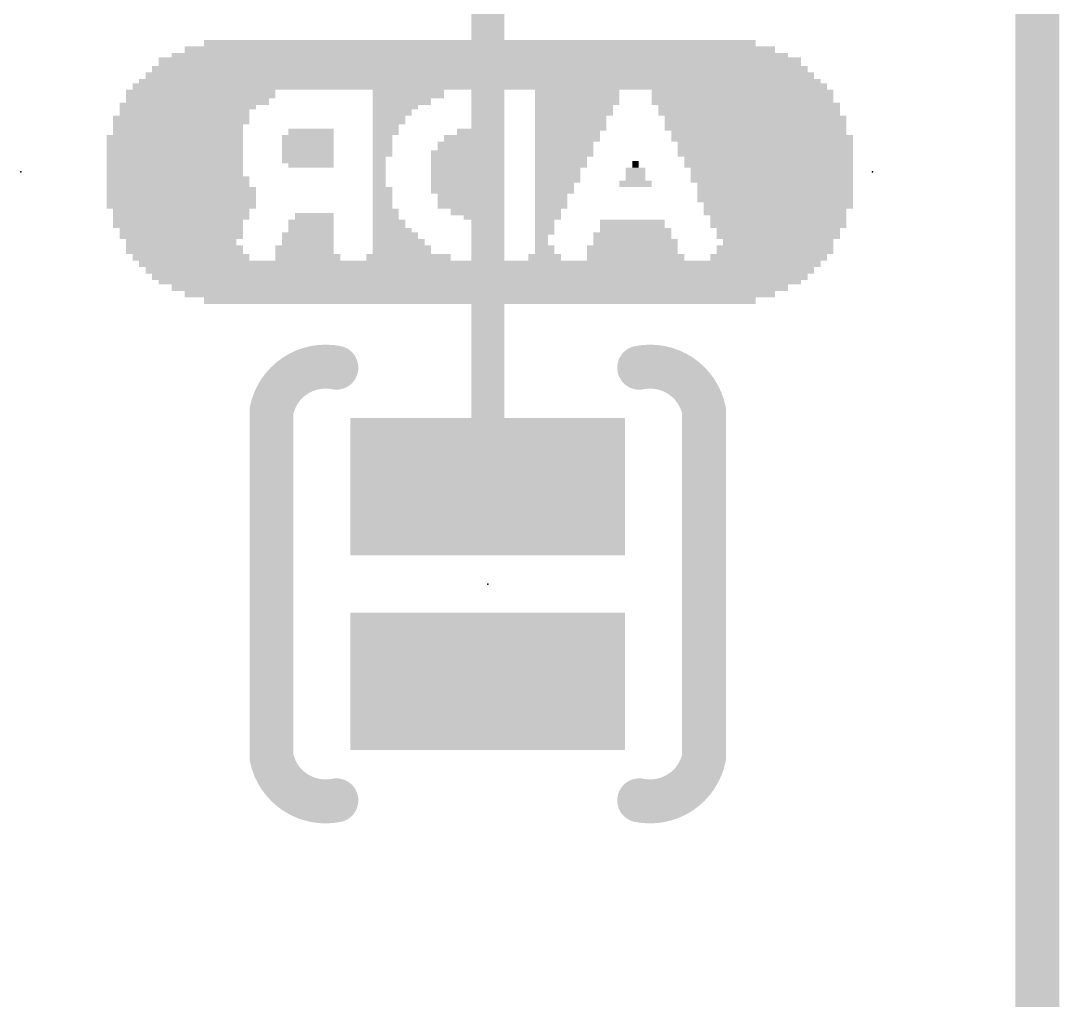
# Model space of a CAD drawing. Extents: x -41 to 66, y -16 to 27.
# Drawn here: x 20.701 to 25.502, y 4.426 to 8.954 of the extents above; entities that cross this region are included whole.
import ezdxf

# ---------------------------------------------------------------- set-up
doc = ezdxf.new("R2010")
doc.units = 0
for name, color, linetype in [('1', 12, 'CONTINUOUS'), ('16', 132, 'CONTINUOUS'), ('20', 31, 'CONTINUOUS'), ('22', 40, 'CONTINUOUS'), ('24', 53, 'CONTINUOUS')]:
    doc.layers.add(name, color=color, linetype=linetype)

# ---------------------------------------------------------------- blocks, each defined once
blk = doc.blocks.new('RECT')
blk.add_solid([(-0.5, -0.5), (0.5, -0.5), (-0.5, 0.5), (0.5, 0.5)])

msp = doc.modelspace()

# ---------------------------------------------------------------- linework, layer by layer
at = {"layer": '1', "const_width": 0.2032}
msp.add_lwpolyline([(25.4, 26.67), (25.4, 0)], dxfattribs=at)
at = {"layer": '16'}
for points, const_width in [([(25.4, 26.67), (25.4, 0)], 0.2032), ([(22.86, 9.525), (22.86, 6.8)], 0.1524)]:
    msp.add_lwpolyline(points, dxfattribs=dict(at, const_width=const_width))
at = {"layer": '16', "const_width": 0.0762}
msp.add_lwpolyline([(22.8219, 6.8, 1), (22.8981, 6.8)], format="xyb", dxfattribs=at)
at = {"layer": '20', "const_width": 0.2032}
msp.add_lwpolyline([(25.4, 0), (25.4, 26.67)], dxfattribs=at)
at = {"layer": '22'}
for points, const_width in [([(22.16, 7.35, 0.4142), (21.86, 7.15)], 0.2032), ([(22.15, 7.3002, 1), (22.17, 7.3998)], 0.1016), ([(23.86, 7.15, 0.4142), (23.56, 7.35)], 0.2032), ([(23.55, 7.3998, 1), (23.57, 7.3002)], 0.1016), ([(21.9108, 7.15, 1), (21.8092, 7.15)], 0.1016), ([(23.9108, 7.15, 1), (23.8092, 7.15)], 0.1016), ([(21.8102, 7.16, 1), (21.9098, 7.14)], 0.1016), ([(23.8102, 7.14, 1), (23.9098, 7.16)], 0.1016), ([(21.86, 5.55, 0.4142), (22.16, 5.35)], 0.2032), ([(21.9098, 5.56, 1), (21.8102, 5.54)], 0.1016), ([(23.56, 5.35, 0.4142), (23.86, 5.55)], 0.2032), ([(23.9098, 5.54, 1), (23.8102, 5.56)], 0.1016), ([(21.8092, 5.55, 1), (21.9108, 5.55)], 0.1016), ([(23.8092, 5.55, 1), (23.9108, 5.55)], 0.1016), ([(22.17, 5.3002, 1), (22.15, 5.3998)], 0.1016), ([(23.57, 5.3998, 1), (23.55, 5.3002)], 0.1016)]:
    msp.add_lwpolyline(points, format="xyb", dxfattribs=dict(at, const_width=const_width))
at = {"layer": '22', "const_width": 0.2032}
for points in [[(21.86, 7.15), (21.86, 5.55)], [(23.86, 5.55), (23.86, 7.15)]]:
    msp.add_lwpolyline(points, dxfattribs=at)
at = {"layer": '24'}
for p in [(20.701, 8.255), (24.638, 8.255), (22.86, 6.35)]:
    msp.add_point(p, dxfattribs=at)

# ---------------------------------------------------------------- block references
at = {"layer": '16', "xscale": 0.635, "yscale": 1.27, "rotation": 90}
for p in [(22.86, 6.8), (22.86, 5.9)]:
    msp.add_blockref('RECT', p, dxfattribs=at)
at = {"layer": '22', "rotation": 180}
for p, xscale, yscale in [((22.823, 8.82), 2.73, 0.03), ((22.823, 8.85), 2.55, 0.03), ((22.823, 8.795), 2.85, 0.02), ((22.823, 8.73), 3.03, 0.03), ((22.823, 8.765), 2.97, 0.04), ((22.823, 8.7), 3.09, 0.03), ((22.823, 8.65), 3.21, 0.03), ((22.823, 8.675), 3.15, 0.02), ((21.533, 8.615), 0.69, 0.04), ((21.518, 8.58), 0.66, 0.03), ((22.493, 8.615), 0.33, 0.04), ((22.463, 8.58), 0.27, 0.03), ((23.273, 8.615), 0.39, 0.04), ((23.273, 8.58), 0.39, 0.03), ((24.038, 8.615), 0.84, 0.04), ((24.038, 8.58), 0.84, 0.03), ((21.473, 8.56), 0.63, 0.03), ((22.433, 8.56), 0.21, 0.03), ((23.258, 8.56), 0.36, 0.03), ((24.068, 8.56), 0.84, 0.03), ((21.443, 8.495), 0.63, 0.04), ((21.458, 8.53), 0.6, 0.03), ((22.418, 8.53), 0.18, 0.03), ((22.403, 8.495), 0.15, 0.04), ((23.258, 8.53), 0.36, 0.03), ((23.243, 8.495), 0.33, 0.04), ((24.068, 8.53), 0.84, 0.03), ((24.098, 8.495), 0.84, 0.04), ((21.428, 8.46), 0.6, 0.03), ((21.428, 8.44), 0.6, 0.03), ((22.043, 8.44), 0.21, 0.03), ((22.388, 8.46), 0.12, 0.03), ((22.388, 8.44), 0.12, 0.03), ((22.808, 8.44), 0.18, 0.03), ((23.243, 8.46), 0.33, 0.03), ((23.228, 8.44), 0.3, 0.03), ((24.098, 8.46), 0.84, 0.03), ((24.113, 8.44), 0.81, 0.03), ((21.413, 8.41), 0.63, 0.03), ((22.028, 8.41), 0.24, 0.03), ((22.373, 8.41), 0.09, 0.03), ((22.778, 8.41), 0.24, 0.03), ((23.228, 8.41), 0.3, 0.03), ((24.128, 8.41), 0.84, 0.03), ((21.413, 8.375), 0.63, 0.04), ((21.413, 8.34), 0.63, 0.03), ((22.028, 8.375), 0.24, 0.04), ((22.028, 8.34), 0.24, 0.03), ((22.373, 8.375), 0.09, 0.04), ((22.373, 8.34), 0.09, 0.03), ((22.748, 8.34), 0.3, 0.03), ((22.763, 8.375), 0.27, 0.04), ((23.213, 8.375), 0.27, 0.04), ((23.213, 8.34), 0.27, 0.03), ((24.143, 8.375), 0.81, 0.04), ((24.143, 8.34), 0.81, 0.03), ((21.413, 8.31), 0.63, 0.03), ((22.028, 8.31), 0.24, 0.03), ((22.358, 8.31), 0.06, 0.03), ((22.748, 8.31), 0.3, 0.03), ((23.198, 8.31), 0.24, 0.03), ((24.158, 8.31), 0.78, 0.03), ((21.413, 8.29), 0.63, 0.03), ((21.413, 8.255), 0.63, 0.04), ((22.043, 8.29), 0.21, 0.03), ((22.358, 8.29), 0.06, 0.03), ((22.358, 8.255), 0.06, 0.04), ((22.748, 8.29), 0.3, 0.03), ((22.748, 8.255), 0.3, 0.04), ((23.198, 8.29), 0.24, 0.03), ((23.183, 8.255), 0.21, 0.04), ((23.543, 8.255), 0.09, 0.04), ((23.543, 8.29), 0.03, 0.03), ((24.158, 8.29), 0.78, 0.03), ((24.173, 8.255), 0.75, 0.04), ((21.428, 8.22), 0.66, 0.03), ((21.428, 8.2), 0.66, 0.03), ((22.358, 8.22), 0.06, 0.03), ((22.358, 8.2), 0.06, 0.03), ((22.748, 8.22), 0.3, 0.03), ((22.748, 8.2), 0.3, 0.03), ((23.183, 8.22), 0.21, 0.03), ((23.168, 8.2), 0.18, 0.03), ((23.543, 8.2), 0.15, 0.03), ((23.543, 8.22), 0.09, 0.03), ((24.173, 8.22), 0.75, 0.03), ((24.188, 8.2), 0.72, 0.03), ((21.443, 8.17), 0.69, 0.03), ((22.373, 8.17), 0.09, 0.03), ((22.748, 8.17), 0.3, 0.03), ((23.168, 8.17), 0.18, 0.03), ((24.188, 8.17), 0.72, 0.03), ((21.443, 8.135), 0.69, 0.04), ((21.443, 8.1), 0.69, 0.03), ((22.373, 8.135), 0.09, 0.04), ((22.373, 8.1), 0.09, 0.03), ((22.763, 8.135), 0.27, 0.04), ((22.763, 8.1), 0.27, 0.03), ((23.153, 8.135), 0.15, 0.04), ((23.153, 8.1), 0.15, 0.03), ((24.188, 8.135), 0.72, 0.04), ((24.203, 8.1), 0.69, 0.03), ((21.443, 8.07), 0.63, 0.03), ((22.388, 8.07), 0.12, 0.03), ((22.793, 8.07), 0.21, 0.03), ((23.138, 8.07), 0.12, 0.03), ((24.188, 8.07), 0.66, 0.03), ((21.443, 8.05), 0.63, 0.03), ((21.428, 8.015), 0.6, 0.04), ((22.043, 8.015), 0.21, 0.04), ((22.058, 8.05), 0.18, 0.03), ((22.388, 8.05), 0.12, 0.03), ((22.403, 8.015), 0.15, 0.04), ((22.823, 8.05), 0.15, 0.03), ((23.138, 8.05), 0.12, 0.03), ((23.123, 8.015), 0.09, 0.04), ((23.528, 8.015), 0.3, 0.04), ((24.203, 8.05), 0.63, 0.03), ((24.203, 8.015), 0.63, 0.04), ((21.443, 7.98), 0.57, 0.03), ((21.443, 7.96), 0.57, 0.03), ((22.028, 7.96), 0.24, 0.03), ((22.043, 7.98), 0.21, 0.03), ((22.418, 7.98), 0.18, 0.03), ((22.433, 7.96), 0.21, 0.03), ((23.123, 7.98), 0.09, 0.03), ((23.108, 7.96), 0.06, 0.03), ((23.528, 7.96), 0.36, 0.03), ((23.543, 7.98), 0.33, 0.03), ((24.203, 7.98), 0.57, 0.03), ((24.203, 7.96), 0.57, 0.03), ((21.443, 7.93), 0.51, 0.03), ((22.028, 7.93), 0.24, 0.03), ((22.448, 7.93), 0.24, 0.03), ((23.108, 7.93), 0.06, 0.03), ((23.543, 7.93), 0.39, 0.03), ((24.203, 7.93), 0.51, 0.03), ((21.458, 7.895), 0.54, 0.04), ((21.488, 7.86), 0.54, 0.03), ((22.013, 7.895), 0.27, 0.04), ((22.028, 7.86), 0.3, 0.03), ((22.493, 7.86), 0.39, 0.03), ((22.463, 7.895), 0.27, 0.04), ((23.123, 7.86), 0.15, 0.03), ((23.123, 7.895), 0.09, 0.04), ((23.528, 7.895), 0.42, 0.04), ((23.543, 7.86), 0.45, 0.03), ((24.158, 7.86), 0.54, 0.03), ((24.188, 7.895), 0.54, 0.04), ((22.823, 7.83), 3.15, 0.03), ((22.823, 7.8), 3.09, 0.03), ((22.823, 7.77), 3.03, 0.03), ((22.823, 7.75), 2.97, 0.03), ((22.823, 7.72), 2.85, 0.03), ((22.823, 7.69), 2.73, 0.03), ((22.823, 7.66), 2.55, 0.03)]:
    msp.add_blockref('RECT', p, dxfattribs=dict(at, xscale=xscale, yscale=yscale))

doc.saveas('drawing.dxf')
